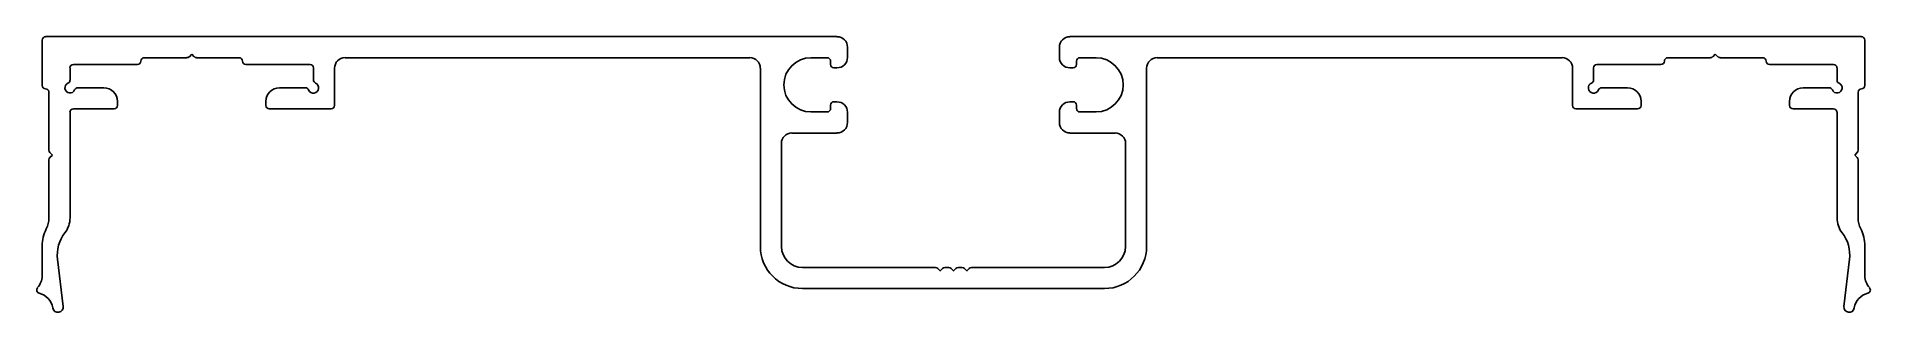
# Model space of a CAD drawing. Extents: x -67 to 70, y 5 to 26.
import ezdxf

# ---------------------------------------------------------------- set-up
doc = ezdxf.new("R2010")
doc.units = 0
doc.layers.get('0').update_dxf_attribs({"linetype": 'CONTINUOUS'})

msp = doc.modelspace()

# ---------------------------------------------------------------- linework, layer by layer
at = {"linetype": 'CONTINUOUS'}
for p, q in [((-7.04, 26.12), (-66.32, 26.12)), ((69.7, 26.12), (10.41, 26.12)), ((-66.58, 25.86), (-66.58, 22.46)), ((-55.55, 24.62), (-55.37, 24.8)), ((-55.37, 24.8), (-55.19, 24.62)), ((-6.25, 24.57), (-6.25, 25.33)), ((9.62, 25.33), (9.62, 24.57)), ((58.57, 24.62), (58.75, 24.8)), ((58.75, 24.8), (58.93, 24.62)), ((69.95, 22.46), (69.95, 25.86)), ((-64.49, 22.86), (-64.49, 23.78)), ((-64.24, 24.04), (-59.44, 24.04)), ((-58.93, 24.54), (-55.73, 24.54)), ((-55.01, 24.54), (-51.82, 24.54)), ((-51.31, 24.04), (-46.51, 24.04)), ((-46.26, 23.78), (-46.26, 22.88)), ((-44.68, 20.96), (-44.68, 23.76)), ((-43.89, 24.54), (-13.57, 24.54)), ((-12.78, 23.76), (-12.78, 10.4)), ((-8.99, 24.54), (-7.77, 24.54)), ((-7.52, 24.29), (-7.52, 24.04)), ((-7.27, 23.78), (-7.04, 23.78)), ((10.41, 23.78), (10.64, 23.78)), ((10.89, 24.04), (10.89, 24.29)), ((11.15, 24.54), (12.37, 24.54)), ((16.15, 10.4), (16.15, 23.76)), ((16.94, 24.54), (47.27, 24.54)), ((48.06, 23.76), (48.06, 20.96)), ((49.63, 22.88), (49.63, 23.78)), ((49.88, 24.04), (54.68, 24.04)), ((55.19, 24.54), (58.39, 24.54)), ((59.11, 24.54), (62.3, 24.54)), ((62.81, 24.04), (67.61, 24.04)), ((67.87, 23.78), (67.87, 22.86)), ((-61.95, 22.28), (-63.91, 22.28)), ((-46.85, 22.28), (-48.8, 22.28)), ((52.17, 22.28), (50.23, 22.28)), ((67.29, 22.28), (65.33, 22.28)), ((-66.07, 21.95), (-66.07, 17.61)), ((-64.24, 20.71), (-61.19, 20.71)), ((-60.94, 20.96), (-60.94, 21.27)), ((-49.81, 21.27), (-49.81, 20.96)), ((-49.56, 20.71), (-44.93, 20.71)), ((-7.52, 20.99), (-7.52, 20.73)), ((-7.04, 21.24), (-7.27, 21.24)), ((10.64, 21.24), (10.41, 21.24)), ((10.89, 20.73), (10.89, 20.99)), ((48.31, 20.71), (52.93, 20.71)), ((53.19, 20.96), (53.19, 21.27)), ((64.31, 21.27), (64.31, 20.96)), ((64.57, 20.71), (67.61, 20.71)), ((69.44, 17.61), (69.44, 21.95)), ((-64.49, 12.55), (-64.49, 20.45)), ((-7.77, 20.48), (-8.99, 20.48)), ((-6.25, 19.69), (-6.25, 20.45)), ((9.62, 20.45), (9.62, 19.69)), ((12.37, 20.48), (11.15, 20.48)), ((67.87, 20.45), (67.87, 12.55)), ((-11.2, 10.4), (-11.2, 18.12)), ((-10.42, 18.9), (-7.04, 18.9)), ((10.41, 18.9), (13.79, 18.9)), ((14.58, 18.12), (14.58, 10.4)), ((-66.07, 16.89), (-66.07, 12.55)), ((-65.99, 17.43), (-65.81, 17.25)), ((-65.81, 17.25), (-65.99, 17.07)), ((69.19, 17.25), (69.37, 17.43)), ((69.37, 17.07), (69.19, 17.25)), ((69.44, 12.55), (69.44, 16.89)), ((-66.58, 10.46), (-66.58, 8.19)), ((69.95, 8.19), (69.95, 10.46)), ((-65, 5.91), (-65.43, 9.44)), ((0.35, 8.82), (-9.63, 8.82)), ((0.68, 8.58), (0.51, 8.75)), ((0.86, 8.75), (0.69, 8.58)), ((1.33, 8.82), (1.04, 8.82)), ((1.04, 8.82), (1.33, 8.82)), ((1.33, 8.82), (1.04, 8.82)), ((1.04, 8.82), (1.33, 8.82)), ((1.33, 8.82), (1.04, 8.82)), ((1.68, 8.58), (1.51, 8.75)), ((1.86, 8.75), (1.69, 8.58)), ((2.33, 8.82), (2.04, 8.82)), ((2.68, 8.58), (2.51, 8.75)), ((2.86, 8.75), (2.69, 8.58)), ((13, 8.82), (3.04, 8.82)), ((68.8, 9.44), (68.38, 5.91)), ((-9.63, 7.25), (13, 7.25))]:
    msp.add_line(p, q, dxfattribs=at)
for centre, radius, start, end in [((-66.32, 25.86), 0.254, 90, 180), ((-7.04, 25.33), 0.787, 0, 90), ((10.41, 25.33), 0.787, 90, 180), ((69.7, 25.86), 0.254, 0, 90), ((-64.24, 23.78), 0.254, 90, 180), ((-59.44, 24.29), 0.254, 270, 360), ((-58.93, 24.29), 0.254, 90, 180), ((-55.73, 24.8), 0.254, 270, 315), ((-55.01, 24.8), 0.254, 225, 270), ((-51.82, 24.29), 0.254, 0, 90), ((-51.31, 24.29), 0.254, 180, 270), ((-46.51, 23.78), 0.254, 0, 90), ((-43.89, 23.76), 0.787, 90, 180), ((-13.57, 23.76), 0.787, 360, 90), ((-8.99, 22.51), 2.03, 90, 270), ((-7.77, 24.29), 0.254, 0, 90), ((-7.27, 24.04), 0.254, 180, 270), ((-7.04, 24.57), 0.787, 270, 0), ((10.41, 24.57), 0.787, 180, 270), ((10.64, 24.04), 0.254, 270, 0), ((11.15, 24.29), 0.254, 90, 180), ((12.37, 22.51), 2.03, 270, 90), ((16.94, 23.76), 0.787, 90, 180), ((47.27, 23.76), 0.787, 360, 90), ((49.88, 23.78), 0.254, 90, 180), ((54.68, 24.29), 0.254, 270, 360), ((55.19, 24.29), 0.254, 90, 180), ((58.39, 24.8), 0.254, 270, 315), ((59.11, 24.8), 0.254, 225, 270), ((62.3, 24.29), 0.254, 0, 90), ((62.81, 24.29), 0.254, 180, 270), ((67.61, 23.78), 0.254, 0, 90), ((-66.32, 22.46), 0.254, 180, 270), ((-66.32, 21.95), 0.254, 0, 90), ((-64.49, 22.28), 0.381, 113.5782, 336.4218), ((-64.75, 22.86), 0.254, 293.5782, 360), ((-63.91, 22.03), 0.254, 90, 156.4218), ((-61.95, 21.27), 1.02, 0, 90), ((-48.8, 21.27), 1.02, 90, 180), ((-46.85, 22.03), 0.254, 23.0888, 90), ((-46.26, 22.28), 0.394, 203.0888, 66.9112), ((-46, 22.88), 0.254, 180, 246.9112), ((49.63, 22.28), 0.394, 113.0888, 336.9112), ((49.38, 22.88), 0.254, 293.0888, 360), ((50.23, 22.03), 0.254, 90, 156.9112), ((52.17, 21.27), 1.02, 0, 90), ((65.33, 21.27), 1.02, 90, 180), ((67.29, 22.03), 0.254, 23.5782, 90), ((67.87, 22.28), 0.381, 203.5782, 66.4218), ((68.12, 22.86), 0.254, 180, 246.4218), ((69.7, 21.95), 0.254, 90, 180), ((69.7, 22.46), 0.254, 270, 0), ((-64.24, 20.45), 0.254, 90, 180), ((-61.19, 20.96), 0.254, 270, 360), ((-49.56, 20.96), 0.254, 180, 270), ((-44.93, 20.96), 0.254, 270, 0), ((-7.77, 20.73), 0.254, 270, 0), ((-7.27, 20.99), 0.254, 90, 180), ((-7.04, 20.45), 0.787, 0, 90), ((10.41, 20.45), 0.787, 90, 180), ((10.64, 20.99), 0.254, 360, 90), ((11.15, 20.73), 0.254, 180, 270), ((48.31, 20.96), 0.254, 180, 270), ((52.93, 20.96), 0.254, 270, 0), ((64.57, 20.96), 0.254, 180, 270), ((67.61, 20.45), 0.254, 0, 90), ((-7.04, 19.69), 0.787, 270, 0), ((10.41, 19.69), 0.787, 180, 270), ((-10.42, 18.12), 0.787, 90, 180), ((13.79, 18.12), 0.787, 0, 90), ((-65.81, 17.61), 0.254, 180, 225), ((-65.81, 16.89), 0.254, 135, 180), ((69.19, 17.61), 0.254, 315, 360), ((69.19, 16.89), 0.254, 360, 45), ((-67.9, 12.55), 1.83, 332.734, 360), ((-66.32, 12.55), 1.83, 322.3391, 0), ((69.7, 12.55), 1.83, 180, 217.6609), ((71.27, 12.55), 1.83, 180, 207.266), ((-63.83, 10.46), 2.74, 152.734, 180), ((-62.7, 9.76), 2.74, 142.3391, 186.8271), ((66.08, 9.76), 2.74, 353.1729, 37.6609), ((67.21, 10.46), 2.74, 0, 27.266), ((-9.63, 10.4), 3.15, 180, 270), ((-9.63, 10.4), 1.57, 180, 270), ((13, 10.4), 3.15, 270, 0), ((13, 10.4), 1.57, 270, 360), ((0.33, 8.57), 0.254, 45.1801, 89.4872), ((0.69, 8.58), 0.008, 225, 315), ((1.04, 8.57), 0.25, 90, 135), ((1.33, 8.57), 0.25, 45, 90), ((1.69, 8.58), 0.008, 225, 315), ((2.04, 8.57), 0.25, 90, 135), ((2.33, 8.57), 0.25, 45, 90), ((2.69, 8.58), 0.008, 225, 315), ((3.04, 8.57), 0.25, 90, 135), ((-66.73, 7.14), 0.254, 136.8953, 255.6637), ((-67.85, 8.19), 1.27, 316.8953, 360), ((-67.13, 5.57), 1.37, 9.5302, 75.6637), ((70.51, 5.57), 1.37, 104.3363, 170.4698), ((71.22, 8.19), 1.27, 180, 223.1047), ((70.11, 7.14), 0.254, 284.3363, 43.1047), ((-65.39, 5.86), 0.394, 189.5302, 6.8271), ((68.77, 5.86), 0.394, 173.1729, 350.4698)]:
    msp.add_arc(centre, radius, start, end, dxfattribs=at)

doc.saveas('drawing.dxf')
